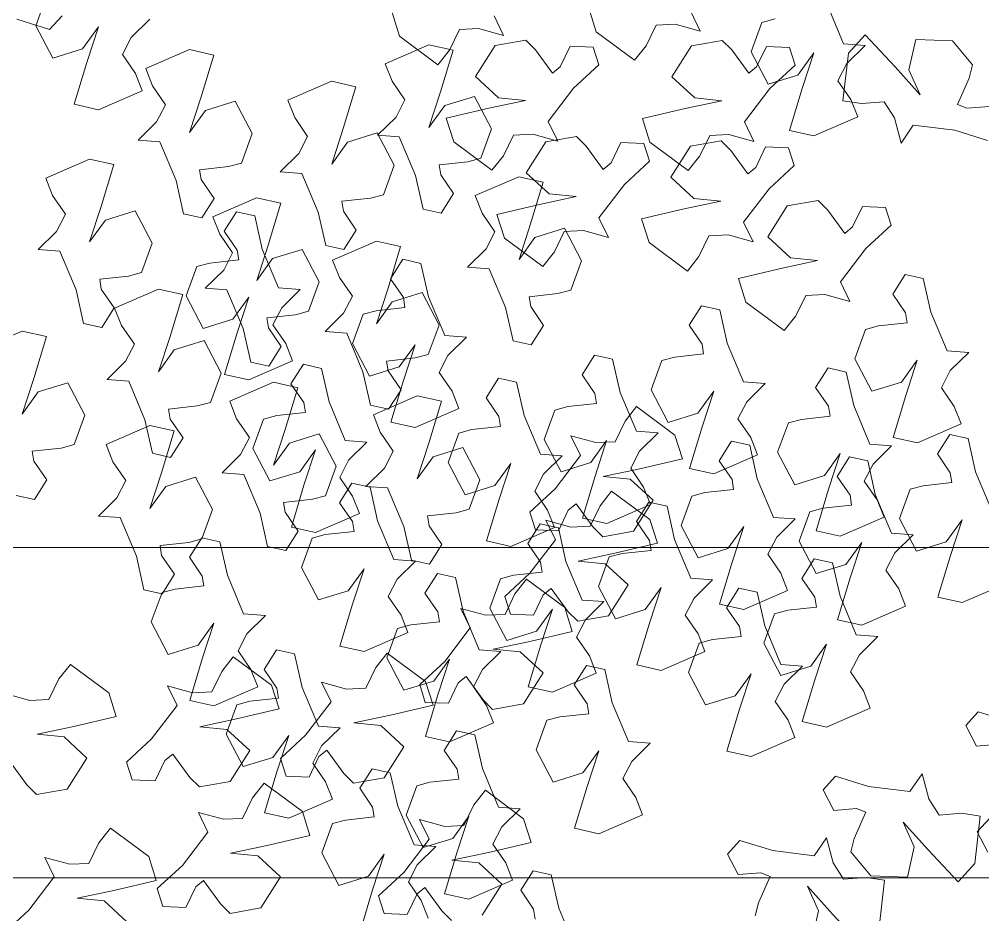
# Model space of a CAD drawing. Header units: metres. Extents: x -44 to 358, y -286 to 66.
# Drawn here: x 129.806 to 130.389, y -91.488 to -90.946 of the extents above; entities that cross this region are included whole.
import ezdxf

# ---------------------------------------------------------------- set-up
doc = ezdxf.new("R2010")
doc.units = ezdxf.units.M
doc.header["$LTSCALE"] = 0.3
for name, color, linetype, lineweight in [('ARBOLES', 86, 'Continuous', 0), ('baños', 141, 'Continuous', 0), ('Columnas', 7, 'Continuous', 18), ('muros bajitos', 252, 'Continuous', 5)]:
    doc.layers.add(name, color=color, linetype=linetype, lineweight=lineweight)

# ---------------------------------------------------------------- blocks, each defined once
blk = doc.blocks.new('TREES')
at = {"layer": 'ARBOLES', "color": 252, "true_color": 0x8da178}
for p, q in [((0.03844, 0.08062), (0.03681, 0.07438)), ((0.05666, 0.07381), (0.0601, 0.07791)), ((0.11789, 0.07807), (0.10928, 0.07333)), ((0.12298, 0.07743), (0.11789, 0.07807)), ((0.03973, 0.07388), (0.04205, 0.07694)), ((0.12121, 0.0686), (0.12298, 0.07743)), ((0.03281, 0.07534), (0.03973, 0.07388)), ((0.03681, 0.07438), (0.04093, 0.06805)), ((0.04686, 0.07052), (0.04969, 0.07535)), ((0.04969, 0.07535), (0.04799, 0.06782)), ((0.05517, 0.07013), (0.05666, 0.07381)), ((0.06883, 0.07244), (0.06021, 0.0677)), ((0.07391, 0.0718), (0.06883, 0.07244)), ((0.07214, 0.06297), (0.07391, 0.0718)), ((0.10928, 0.07333), (0.11102, 0.06989)), ((0.04093, 0.06805), (0.04686, 0.07052)), ((0.05818, 0.06652), (0.05517, 0.07013)), ((0.11102, 0.06989), (0.11402, 0.06628)), ((0.04799, 0.06782), (0.04621, 0.05899)), ((0.06021, 0.0677), (0.06195, 0.06427)), ((0.09863, 0.06869), (0.09001, 0.06395)), ((0.10372, 0.06805), (0.09863, 0.06869)), ((0.10194, 0.05922), (0.10372, 0.06805)), ((0.1195, 0.06106), (0.12121, 0.0686)), ((0.12826, 0.06836), (0.12234, 0.06589)), ((0.13238, 0.06204), (0.12826, 0.06836)), ((-0.04252, 0.05906), (-0.0466, 0.06668)), ((0.05991, 0.06309), (0.05818, 0.06652)), ((0.11402, 0.06628), (0.11254, 0.0626)), ((0.12234, 0.06589), (0.1195, 0.06106)), ((0.06195, 0.06427), (0.06496, 0.06066)), ((0.09001, 0.06395), (0.09175, 0.06052)), ((-0.07218, 0.05887), (-0.07449, 0.06271)), ((-0.0597, 0.06185), (-0.06133, 0.05561)), ((-0.05708, 0.06282), (-0.0597, 0.06185)), ((-0.02023, 0.06172), (-0.02777, 0.06131)), ((-0.01564, 0.05718), (-0.02023, 0.06172)), ((0.0513, 0.05835), (0.05991, 0.06309)), ((0.07044, 0.05544), (0.07214, 0.06297)), ((0.07919, 0.06274), (0.07327, 0.06027)), ((0.08332, 0.05641), (0.07919, 0.06274)), ((0.11254, 0.0626), (0.1091, 0.0585)), ((0.13075, 0.0558), (0.13238, 0.06204)), ((-0.09551, 0.06143), (-0.09352, 0.05671)), ((-0.08138, 0.05925), (-0.07745, 0.0598)), ((-0.07745, 0.0598), (-0.07218, 0.05887)), ((-0.03826, 0.06127), (-0.04136, 0.05718)), ((-0.0315, 0.05532), (-0.03826, 0.06127)), ((-0.02777, 0.06131), (-0.02859, 0.05494)), ((0.06496, 0.06066), (0.06347, 0.05698)), ((0.07327, 0.06027), (0.07044, 0.05544)), ((0.09175, 0.06052), (0.09476, 0.05691)), ((-0.11248, 0.05417), (-0.1148, 0.05801)), ((-0.083, 0.05484), (-0.08138, 0.05925)), ((-0.03804, 0.05914), (-0.04252, 0.05906)), ((-0.04148, 0.05504), (-0.03804, 0.05914)), ((0.04621, 0.05899), (0.0513, 0.05835)), ((0.10024, 0.05169), (0.10194, 0.05922)), ((0.109, 0.05899), (0.10307, 0.05652)), ((0.11312, 0.05266), (0.109, 0.05899)), ((0.1091, 0.0585), (0.11358, 0.05859)), ((0.11358, 0.05859), (0.11766, 0.05097)), ((-0.13581, 0.05674), (-0.13382, 0.05201)), ((-0.09352, 0.05671), (-0.08511, 0.05162)), ((-0.07373, 0.05568), (-0.07715, 0.04895)), ((-0.06751, 0.05739), (-0.07373, 0.05568)), ((-0.06536, 0.05561), (-0.06751, 0.05739)), ((-0.05831, 0.05701), (-0.05993, 0.0526)), ((-0.05355, 0.05726), (-0.05831, 0.05701)), ((-0.05206, 0.05373), (-0.05355, 0.05726)), ((-0.05128, 0.05175), (-0.04845, 0.05658)), ((-0.04845, 0.05658), (-0.05015, 0.04905)), ((-0.04136, 0.05718), (-0.04156, 0.04735)), ((-0.01611, 0.05443), (-0.01564, 0.05718)), ((0.06347, 0.05698), (0.06003, 0.05288)), ((0.08168, 0.05017), (0.08332, 0.05641)), ((0.09476, 0.05691), (0.09327, 0.05323)), ((0.10307, 0.05652), (0.10024, 0.05169)), ((0.12814, 0.05482), (0.13075, 0.0558)), ((-0.1233, 0.05014), (-0.12168, 0.05455)), ((-0.12168, 0.05455), (-0.11775, 0.0551)), ((-0.11775, 0.0551), (-0.11248, 0.05417)), ((-0.08511, 0.05162), (-0.083, 0.05484)), ((-0.0614, 0.05115), (-0.06536, 0.05561)), ((-0.06133, 0.05561), (-0.0572, 0.04928)), ((-0.05678, 0.04846), (-0.05206, 0.05373)), ((-0.04297, 0.05136), (-0.04148, 0.05504)), ((-0.02583, 0.05007), (-0.0315, 0.05532)), ((-0.02859, 0.05494), (-0.02583, 0.05007)), ((-0.01799, 0.04878), (-0.01611, 0.05443)), ((0.1223, 0.05363), (0.12814, 0.05482)), ((-0.13382, 0.05201), (-0.12541, 0.04692)), ((-0.11403, 0.05193), (-0.11745, 0.0452)), ((-0.10781, 0.05364), (-0.11403, 0.05193)), ((-0.10566, 0.05186), (-0.10781, 0.05364)), ((-0.1017, 0.0474), (-0.10566, 0.05186)), ((-0.09861, 0.05326), (-0.10023, 0.04885)), ((-0.09385, 0.05351), (-0.09861, 0.05326)), ((-0.09236, 0.04998), (-0.09385, 0.05351)), ((-0.05993, 0.0526), (-0.0614, 0.05115)), ((-0.0572, 0.04928), (-0.05128, 0.05175)), ((0.06003, 0.05288), (0.06451, 0.05297)), ((0.06451, 0.05297), (0.06859, 0.04534)), ((0.09327, 0.05323), (0.08983, 0.04913)), ((0.11149, 0.04642), (0.11312, 0.05266)), ((0.12282, 0.05162), (0.1223, 0.05363)), ((0.13893, 0.05273), (0.13031, 0.04799)), ((0.14402, 0.05209), (0.13893, 0.05273)), ((0.14224, 0.04326), (0.14402, 0.05209)), ((-0.12541, 0.04692), (-0.1233, 0.05014)), ((-0.09708, 0.04471), (-0.09236, 0.04998)), ((-0.03996, 0.04775), (-0.04297, 0.05136)), ((0.07907, 0.0492), (0.08168, 0.05017)), ((0.11766, 0.05097), (0.11986, 0.04424)), ((0.12583, 0.04801), (0.12282, 0.05162)), ((-0.10023, 0.04885), (-0.1017, 0.0474)), ((-0.07715, 0.04895), (-0.07204, 0.04505)), ((-0.06134, 0.04112), (-0.05678, 0.04846)), ((-0.05015, 0.04905), (-0.05193, 0.04022)), ((-0.03822, 0.04432), (-0.03996, 0.04775)), ((-0.03772, 0.04714), (-0.03309, 0.04794)), ((-0.03309, 0.04794), (-0.03065, 0.04481)), ((-0.016, 0.04822), (-0.01799, 0.04878)), ((-0.01137, 0.04902), (-0.016, 0.04822)), ((0.05043, 0.04803), (0.04181, 0.04329)), ((0.05551, 0.04739), (0.05043, 0.04803)), ((0.07323, 0.048), (0.07907, 0.0492)), ((0.07375, 0.046), (0.07323, 0.048)), ((0.08983, 0.04913), (0.09431, 0.04922)), ((0.09431, 0.04922), (0.09839, 0.04159)), ((0.12366, 0.04377), (0.12583, 0.04801)), ((0.13031, 0.04799), (0.13205, 0.04455)), ((-0.04156, 0.04735), (-0.03772, 0.04714)), ((0.05374, 0.03856), (0.05551, 0.04739)), ((0.07676, 0.04239), (0.07375, 0.046)), ((0.10887, 0.04545), (0.11149, 0.04642)), ((-0.11745, 0.0452), (-0.11235, 0.0413)), ((-0.10164, 0.03737), (-0.09708, 0.04471)), ((-0.06645, 0.04501), (-0.07382, 0.04272)), ((-0.07204, 0.04505), (-0.06645, 0.04501)), ((-0.04684, 0.03958), (-0.03822, 0.04432)), ((-0.03065, 0.04481), (-0.02881, 0.03978)), ((-0.02881, 0.03978), (-0.02665, 0.04371)), ((-0.02665, 0.04371), (-0.01801, 0.04343)), ((0.06859, 0.04534), (0.07079, 0.03862)), ((0.10303, 0.04425), (0.10887, 0.04545)), ((0.10355, 0.04225), (0.10303, 0.04425)), ((0.11986, 0.04424), (0.12366, 0.04377)), ((0.13205, 0.04455), (0.13506, 0.04094)), ((-0.07382, 0.04272), (-0.08236, 0.03984)), ((-0.01801, 0.04343), (-0.01109, 0.04197)), ((0.04181, 0.04329), (0.04355, 0.03986)), ((0.07459, 0.03814), (0.07676, 0.04239)), ((0.08548, 0.04333), (0.07686, 0.03859)), ((0.09057, 0.04269), (0.08548, 0.04333)), ((0.08879, 0.03386), (0.09057, 0.04269)), ((0.10656, 0.03864), (0.10355, 0.04225)), ((0.14054, 0.03572), (0.14224, 0.04326)), ((0.1493, 0.04302), (0.14337, 0.04055)), ((0.15342, 0.0367), (0.1493, 0.04302)), ((-0.10675, 0.04126), (-0.11412, 0.03897)), ((-0.11235, 0.0413), (-0.10675, 0.04126)), ((-0.08236, 0.03984), (-0.08037, 0.03512)), ((-0.05903, 0.03728), (-0.06134, 0.04112)), ((-0.05193, 0.04022), (-0.04684, 0.03958)), ((0.04355, 0.03986), (0.04656, 0.03625)), ((0.09839, 0.04159), (0.10059, 0.03487)), ((0.13506, 0.04094), (0.13357, 0.03726)), ((0.14337, 0.04055), (0.14054, 0.03572)), ((-0.11412, 0.03897), (-0.12266, 0.03609)), ((-0.06823, 0.03766), (-0.0643, 0.03821)), ((-0.0643, 0.03821), (-0.05903, 0.03728)), ((0.05203, 0.03103), (0.05374, 0.03856)), ((0.06079, 0.03833), (0.05487, 0.03585)), ((0.06491, 0.032), (0.06079, 0.03833)), ((0.07079, 0.03862), (0.07459, 0.03814)), ((0.07686, 0.03859), (0.0786, 0.03516)), ((0.10439, 0.03439), (0.10656, 0.03864)), ((-0.12266, 0.03609), (-0.12067, 0.03137)), ((-0.09933, 0.03353), (-0.10164, 0.03737)), ((-0.06576, 0.03674), (-0.07198, 0.03504)), ((-0.06985, 0.03325), (-0.06823, 0.03766)), ((-0.06361, 0.03497), (-0.06576, 0.03674)), ((-0.05656, 0.03637), (-0.05818, 0.03196)), ((-0.0518, 0.03662), (-0.05656, 0.03637)), ((-0.05031, 0.03308), (-0.0518, 0.03662)), ((0.04656, 0.03625), (0.04507, 0.03257)), ((0.05487, 0.03585), (0.05203, 0.03103)), ((0.1109, 0.03676), (0.10228, 0.03202)), ((0.11598, 0.03612), (0.1109, 0.03676)), ((0.11421, 0.02729), (0.11598, 0.03612)), ((0.13357, 0.03726), (0.13013, 0.03316)), ((0.15179, 0.03046), (0.15342, 0.0367)), ((-0.11015, 0.0295), (-0.10853, 0.03391)), ((-0.10853, 0.03391), (-0.1046, 0.03446)), ((-0.1046, 0.03446), (-0.09933, 0.03353)), ((-0.09554, 0.03487), (-0.10176, 0.03316)), ((-0.09339, 0.03309), (-0.09554, 0.03487)), ((-0.08634, 0.03449), (-0.08796, 0.03009)), ((-0.08158, 0.03474), (-0.08634, 0.03449)), ((-0.08009, 0.03121), (-0.08158, 0.03474)), ((-0.08037, 0.03512), (-0.07195, 0.03003)), ((-0.07198, 0.03504), (-0.0754, 0.0283)), ((-0.05965, 0.03051), (-0.06361, 0.03497)), ((0.0786, 0.03516), (0.08161, 0.03155)), ((0.08709, 0.02633), (0.08879, 0.03386)), ((0.10059, 0.03487), (0.10439, 0.03439)), ((-0.10176, 0.03316), (-0.10518, 0.02643)), ((-0.08944, 0.02863), (-0.09339, 0.03309)), ((-0.07195, 0.03003), (-0.06985, 0.03325)), ((-0.05818, 0.03196), (-0.05965, 0.03051)), ((-0.05503, 0.02782), (-0.05031, 0.03308)), ((0.04507, 0.03257), (0.04163, 0.02847)), ((0.06328, 0.02576), (0.06491, 0.032)), ((0.09584, 0.03363), (0.08992, 0.03116)), ((0.09997, 0.0273), (0.09584, 0.03363)), ((0.10228, 0.03202), (0.10402, 0.02859)), ((0.13013, 0.03316), (0.13461, 0.03325)), ((0.13461, 0.03325), (0.13869, 0.02563)), ((-0.12067, 0.03137), (-0.11226, 0.02628)), ((-0.08796, 0.03009), (-0.08944, 0.02863)), ((-0.08481, 0.02594), (-0.08009, 0.03121)), ((0.08161, 0.03155), (0.08012, 0.02787)), ((0.08992, 0.03116), (0.08709, 0.02633)), ((0.14917, 0.02948), (0.15179, 0.03046)), ((-0.11226, 0.02628), (-0.11015, 0.0295)), ((-0.0754, 0.0283), (-0.07029, 0.02441)), ((-0.05959, 0.02047), (-0.05503, 0.02782)), ((0.04163, 0.02847), (0.04611, 0.02855)), ((0.04611, 0.02855), (0.05019, 0.02093)), ((0.08012, 0.02787), (0.07668, 0.02377)), ((0.10402, 0.02859), (0.10703, 0.02498)), ((0.14333, 0.02829), (0.14917, 0.02948)), ((0.14385, 0.02628), (0.14333, 0.02829)), ((-0.10518, 0.02643), (-0.10008, 0.02253)), ((-0.08938, 0.0186), (-0.08481, 0.02594)), ((-0.04473, 0.0264), (-0.05095, 0.0247)), ((-0.04257, 0.02462), (-0.04473, 0.0264)), ((-0.03552, 0.02603), (-0.03714, 0.02162)), ((-0.03076, 0.02627), (-0.03552, 0.02603)), ((-0.02927, 0.02274), (-0.03076, 0.02627)), ((0.09833, 0.02106), (0.09997, 0.0273)), ((0.1125, 0.01976), (0.11421, 0.02729)), ((0.12126, 0.02706), (0.11534, 0.02459)), ((0.12538, 0.02073), (0.12126, 0.02706)), ((0.14686, 0.02267), (0.14385, 0.02628)), ((-0.0647, 0.02437), (-0.07207, 0.02208)), ((-0.07029, 0.02441), (-0.0647, 0.02437)), ((-0.05095, 0.0247), (-0.05436, 0.01796)), ((-0.03862, 0.02016), (-0.04257, 0.02462)), ((0.05483, 0.02359), (0.06067, 0.02478)), ((0.06067, 0.02478), (0.06328, 0.02576)), ((0.07668, 0.02377), (0.08116, 0.02386)), ((0.08116, 0.02386), (0.08524, 0.01623)), ((0.10703, 0.02498), (0.10554, 0.0213)), ((0.11534, 0.02459), (0.1125, 0.01976)), ((0.13869, 0.02563), (0.14089, 0.0189)), ((-0.09448, 0.0225), (-0.10186, 0.0202)), ((-0.10008, 0.02253), (-0.09448, 0.0225)), ((-0.07207, 0.02208), (-0.08061, 0.0192)), ((-0.03399, 0.01748), (-0.02927, 0.02274)), ((0.05535, 0.02159), (0.05483, 0.02359)), ((0.06708, 0.02269), (0.05846, 0.01795)), ((0.07217, 0.02205), (0.06708, 0.02269)), ((0.07039, 0.01322), (0.07217, 0.02205)), ((0.14469, 0.01843), (0.14686, 0.02267)), ((-0.10186, 0.0202), (-0.11039, 0.01733)), ((-0.05728, 0.01664), (-0.05959, 0.02047)), ((-0.03714, 0.02162), (-0.03862, 0.02016)), ((0.05019, 0.02093), (0.05239, 0.01421)), ((0.05836, 0.01798), (0.05535, 0.02159)), ((0.08988, 0.01889), (0.09572, 0.02009)), ((0.09572, 0.02009), (0.09833, 0.02106)), ((0.10554, 0.0213), (0.1021, 0.0172)), ((0.12375, 0.01449), (0.12538, 0.02073)), ((-0.08706, 0.01476), (-0.08938, 0.0186)), ((-0.08061, 0.0192), (-0.07862, 0.01447)), ((-0.05436, 0.01796), (-0.04926, 0.01407)), ((0.05619, 0.01373), (0.05836, 0.01798)), ((0.05846, 0.01795), (0.0602, 0.01452)), ((0.0904, 0.01689), (0.08988, 0.01889)), ((0.14089, 0.0189), (0.14469, 0.01843)), ((-0.11039, 0.01733), (-0.1084, 0.0126)), ((-0.0681, 0.01261), (-0.06648, 0.01701)), ((-0.06648, 0.01701), (-0.06255, 0.01757)), ((-0.06255, 0.01757), (-0.05728, 0.01664)), ((-0.03856, 0.01013), (-0.03399, 0.01748)), ((0.08524, 0.01623), (0.08744, 0.00951)), ((0.09341, 0.01328), (0.0904, 0.01689)), ((0.1021, 0.0172), (0.10658, 0.01729)), ((0.10658, 0.01729), (0.11066, 0.00966)), ((-0.09788, 0.01073), (-0.09626, 0.01514)), ((-0.09626, 0.01514), (-0.09233, 0.01569)), ((-0.09233, 0.01569), (-0.08706, 0.01476)), ((-0.07862, 0.01447), (-0.07021, 0.00938)), ((-0.04366, 0.01403), (-0.05104, 0.01174)), ((-0.04926, 0.01407), (-0.04366, 0.01403)), ((0.05239, 0.01421), (0.05619, 0.01373)), ((0.0602, 0.01452), (0.06321, 0.01091)), ((0.12114, 0.01352), (0.12375, 0.01449)), ((-0.16389, 0.01286), (-0.16606, 0.00861)), ((-0.16009, 0.01238), (-0.16389, 0.01286)), ((-0.15789, 0.00566), (-0.16009, 0.01238)), ((-0.1084, 0.0126), (-0.09999, 0.00751)), ((-0.07021, 0.00938), (-0.0681, 0.01261)), ((-0.02543, 0.01286), (-0.0276, 0.00861)), ((-0.02163, 0.01238), (-0.02543, 0.01286)), ((-0.01943, 0.00566), (-0.02163, 0.01238)), ((0.06869, 0.00569), (0.07039, 0.01322)), ((0.07744, 0.01299), (0.07152, 0.01052)), ((0.08157, 0.00666), (0.07744, 0.01299)), ((0.09124, 0.00903), (0.09341, 0.01328)), ((0.1153, 0.01232), (0.12114, 0.01352)), ((0.11582, 0.01032), (0.1153, 0.01232)), ((-0.09999, 0.00751), (-0.09788, 0.01073)), ((-0.05104, 0.01174), (-0.05957, 0.00886)), ((-0.03624, 0.0063), (-0.03856, 0.01013)), ((0.03991, 0.01142), (0.03129, 0.00668)), ((0.045, 0.01078), (0.03991, 0.01142)), ((0.04322, 0.00195), (0.045, 0.01078)), ((0.06321, 0.01091), (0.06172, 0.00723)), ((0.07152, 0.01052), (0.06869, 0.00569)), ((0.11883, 0.00671), (0.11582, 0.01032)), ((-0.16606, 0.00861), (-0.16305, 0.005)), ((-0.05957, 0.00886), (-0.05758, 0.00413)), ((-0.0276, 0.00861), (-0.02459, 0.005)), ((0.08744, 0.00951), (0.09124, 0.00903)), ((0.11066, 0.00966), (0.11286, 0.00294)), ((-0.12884, 0.00629), (-0.13101, 0.00204)), ((-0.12504, 0.00581), (-0.12884, 0.00629)), ((-0.04706, 0.00226), (-0.04544, 0.00667)), ((-0.04544, 0.00667), (-0.04151, 0.00722)), ((-0.04151, 0.00722), (-0.03624, 0.0063)), ((0.06172, 0.00723), (0.05828, 0.00313)), ((0.07993, 0.00042), (0.08157, 0.00666)), ((0.11666, 0.00246), (0.11883, 0.00671)), ((0.16753, 0.00781), (0.16542, 0.00459)), ((0.17594, 0.00272), (0.16753, 0.00781)), ((-0.16305, 0.005), (-0.16253, 0.003)), ((-0.15381, -0.00196), (-0.15789, 0.00566)), ((-0.12284, -0.00091), (-0.12504, 0.00581)), ((-0.05758, 0.00413), (-0.04917, -0.00096)), ((-0.02459, 0.005), (-0.02407, 0.003)), ((-0.01535, -0.00196), (-0.01943, 0.00566)), ((0.09249, 0.00578), (0.08388, 0.00104)), ((0.09758, 0.00514), (0.09249, 0.00578)), ((0.09581, -0.00369), (0.09758, 0.00514)), ((0.12228, 0.00578), (0.11366, 0.00104)), ((0.12737, 0.00514), (0.12228, 0.00578)), ((0.12559, -0.00369), (0.12737, 0.00514)), ((0.16542, 0.00459), (0.1638, 0.00018)), ((-0.16253, 0.003), (-0.16837, 0.0018)), ((-0.13101, 0.00204), (-0.128, -0.00157)), ((-0.06662, 0.00254), (-0.06879, -0.00171)), ((-0.06282, 0.00206), (-0.06662, 0.00254)), ((-0.06062, -0.00466), (-0.06282, 0.00206)), ((-0.04917, -0.00096), (-0.04706, 0.00226)), ((-0.02407, 0.003), (-0.02991, 0.0018)), ((0.05828, 0.00313), (0.06276, 0.00321)), ((0.06276, 0.00321), (0.06684, -0.00441)), ((0.11286, 0.00294), (0.11666, 0.00246)), ((0.17793, -0.00201), (0.17594, 0.00272)), ((-0.17098, 0.00083), (-0.17261, -0.00541)), ((-0.16837, 0.0018), (-0.17098, 0.00083)), ((-0.03253, 0.00083), (-0.03416, -0.00541)), ((-0.02991, 0.0018), (-0.03253, 0.00083)), ((0.04152, -0.00558), (0.04322, 0.00195)), ((0.05027, 0.00172), (0.04435, -0.00075)), ((0.0544, -0.00461), (0.05027, 0.00172)), ((0.07732, -0.00055), (0.07993, 0.00042)), ((0.08388, 0.00104), (0.08562, -0.0024)), ((0.11366, 0.00104), (0.1154, -0.0024)), ((0.1546, 0.00056), (0.15691, -0.00328)), ((0.15987, -0.00037), (0.1546, 0.00056)), ((0.1638, 0.00018), (0.15987, -0.00037)), ((-0.14933, -0.00188), (-0.15381, -0.00196)), ((-0.15277, -0.00598), (-0.14933, -0.00188)), ((-0.128, -0.00157), (-0.12748, -0.00357)), ((-0.11876, -0.00854), (-0.12284, -0.00091)), ((-0.06879, -0.00171), (-0.06578, -0.00532)), ((-0.01087, -0.00188), (-0.01535, -0.00196)), ((-0.01431, -0.00598), (-0.01087, -0.00188)), ((0.04435, -0.00075), (0.04152, -0.00558)), ((0.07148, -0.00175), (0.07732, -0.00055)), ((0.072, -0.00375), (0.07148, -0.00175)), ((-0.12748, -0.00357), (-0.13332, -0.00477)), ((0.07501, -0.00736), (0.072, -0.00375)), ((0.08562, -0.0024), (0.08862, -0.00601)), ((0.0941, -0.01123), (0.09581, -0.00369)), ((0.10286, -0.00393), (0.09694, -0.0064)), ((0.10698, -0.01025), (0.10286, -0.00393)), ((0.1154, -0.0024), (0.11841, -0.00601)), ((0.12389, -0.01123), (0.12559, -0.00369)), ((0.13264, -0.00393), (0.12672, -0.0064)), ((0.13677, -0.01025), (0.13264, -0.00393)), ((0.15691, -0.00328), (0.15235, -0.01062)), ((0.16939, -0.00488), (0.17793, -0.00201)), ((-0.17261, -0.00541), (-0.16849, -0.01174)), ((-0.16257, -0.00927), (-0.15973, -0.00444)), ((-0.15973, -0.00444), (-0.16144, -0.01197)), ((-0.13593, -0.00574), (-0.13756, -0.01198)), ((-0.13332, -0.00477), (-0.13593, -0.00574)), ((-0.06578, -0.00532), (-0.06526, -0.00732)), ((-0.05654, -0.01229), (-0.06062, -0.00466)), ((-0.03416, -0.00541), (-0.03004, -0.01174)), ((-0.02411, -0.00927), (-0.02128, -0.00444)), ((-0.02128, -0.00444), (-0.02298, -0.01197)), ((0.05277, -0.01085), (0.0544, -0.00461)), ((0.06796, -0.00547), (0.05935, -0.01021)), ((0.06684, -0.00441), (0.06904, -0.01113)), ((0.07305, -0.00611), (0.06796, -0.00547)), ((0.16202, -0.00717), (0.16939, -0.00488)), ((-0.15426, -0.00966), (-0.15277, -0.00598)), ((-0.06526, -0.00732), (-0.0711, -0.00852)), ((-0.03945, -0.0078), (-0.04162, -0.01205)), ((-0.03565, -0.00828), (-0.03945, -0.0078)), ((-0.0158, -0.00966), (-0.01431, -0.00598)), ((0.07127, -0.01494), (0.07305, -0.00611)), ((0.07284, -0.01161), (0.07501, -0.00736)), ((0.08862, -0.00601), (0.08714, -0.00969)), ((0.09694, -0.0064), (0.0941, -0.01123)), ((0.11841, -0.00601), (0.11692, -0.00969)), ((0.12672, -0.0064), (0.12389, -0.01123)), ((0.16762, -0.00721), (0.16202, -0.00717)), ((0.17272, -0.01111), (0.16762, -0.00721)), ((-0.16849, -0.01174), (-0.16257, -0.00927)), ((-0.15125, -0.01327), (-0.15426, -0.00966)), ((-0.11428, -0.00845), (-0.11876, -0.00854)), ((-0.11772, -0.01255), (-0.11428, -0.00845)), ((-0.08765, -0.00968), (-0.08982, -0.01393)), ((-0.08385, -0.01016), (-0.08765, -0.00968)), ((-0.07371, -0.00949), (-0.07534, -0.01573)), ((-0.0711, -0.00852), (-0.07371, -0.00949)), ((-0.03345, -0.015), (-0.03565, -0.00828)), ((-0.03004, -0.01174), (-0.02411, -0.00927)), ((-0.01279, -0.01327), (-0.0158, -0.00966)), ((0.08714, -0.00969), (0.0837, -0.01379)), ((0.11692, -0.00969), (0.11348, -0.01379)), ((-0.12752, -0.01584), (-0.12468, -0.01101)), ((-0.12468, -0.01101), (-0.12639, -0.01854)), ((-0.08165, -0.01688), (-0.08385, -0.01016)), ((0.04431, -0.01302), (0.05015, -0.01182)), ((0.05015, -0.01182), (0.05277, -0.01085)), ((0.05935, -0.01021), (0.06108, -0.01365)), ((0.06904, -0.01113), (0.07284, -0.01161)), ((0.10535, -0.01649), (0.10698, -0.01025)), ((0.13514, -0.01649), (0.13677, -0.01025)), ((0.15235, -0.01062), (0.14763, -0.01589)), ((0.16403, -0.01003), (0.16192, -0.01325)), ((0.17244, -0.01512), (0.16403, -0.01003)), ((0.1693, -0.01784), (0.17272, -0.01111)), ((-0.16144, -0.01197), (-0.16321, -0.0208)), ((-0.14951, -0.0167), (-0.15125, -0.01327)), ((-0.13756, -0.01198), (-0.13344, -0.01831)), ((-0.1192, -0.01623), (-0.11772, -0.01255)), ((-0.05206, -0.0122), (-0.05654, -0.01229)), ((-0.0555, -0.0163), (-0.05206, -0.0122)), ((-0.04162, -0.01205), (-0.03861, -0.01566)), ((-0.02298, -0.01197), (-0.02476, -0.0208)), ((-0.01106, -0.0167), (-0.01279, -0.01327)), ((0.04483, -0.01502), (0.04431, -0.01302)), ((0.06108, -0.01365), (0.06409, -0.01725)), ((0.0837, -0.01379), (0.08818, -0.0137)), ((0.08818, -0.0137), (0.09226, -0.02132)), ((0.11348, -0.01379), (0.11796, -0.0137)), ((0.11796, -0.0137), (0.12204, -0.02132)), ((0.1555, -0.01477), (0.15698, -0.01331)), ((0.15698, -0.01331), (0.16093, -0.01777)), ((0.16192, -0.01325), (0.1603, -0.01766)), ((-0.13344, -0.01831), (-0.12752, -0.01584)), ((-0.08982, -0.01393), (-0.08681, -0.01753)), ((-0.07534, -0.01573), (-0.07122, -0.02206)), ((-0.0653, -0.01959), (-0.06246, -0.01476)), ((-0.06246, -0.01476), (-0.06417, -0.02229)), ((-0.03861, -0.01566), (-0.03809, -0.01767)), ((-0.02937, -0.02263), (-0.03345, -0.015)), ((0.04784, -0.01863), (0.04483, -0.01502)), ((0.06957, -0.02248), (0.07127, -0.01494)), ((0.07833, -0.01517), (0.0724, -0.01765)), ((0.08245, -0.0215), (0.07833, -0.01517)), ((0.14763, -0.01589), (0.14912, -0.01942)), ((0.15388, -0.01917), (0.1555, -0.01477)), ((0.17443, -0.01985), (0.17244, -0.01512)), ((-0.15813, -0.02144), (-0.14951, -0.0167)), ((-0.14724, -0.01718), (-0.14941, -0.02142)), ((-0.14344, -0.01766), (-0.14724, -0.01718)), ((-0.14124, -0.02438), (-0.14344, -0.01766)), ((-0.1162, -0.01984), (-0.1192, -0.01623)), ((-0.10692, -0.01625), (-0.10909, -0.0205)), ((-0.10312, -0.01673), (-0.10692, -0.01625)), ((-0.10092, -0.02345), (-0.10312, -0.01673)), ((-0.08681, -0.01753), (-0.08629, -0.01954)), ((-0.07757, -0.0245), (-0.08165, -0.01688)), ((-0.05698, -0.01998), (-0.0555, -0.0163)), ((-0.03809, -0.01767), (-0.04393, -0.01886)), ((-0.01967, -0.02144), (-0.01106, -0.0167)), ((0.06409, -0.01725), (0.0626, -0.02093)), ((0.0724, -0.01765), (0.06957, -0.02248)), ((0.0969, -0.01866), (0.10274, -0.01747)), ((0.10274, -0.01747), (0.10535, -0.01649)), ((0.12668, -0.01866), (0.13252, -0.01747)), ((0.13252, -0.01747), (0.13514, -0.01649)), ((0.1511, -0.01728), (0.15341, -0.02112)), ((0.15637, -0.01821), (0.1511, -0.01728)), ((0.1603, -0.01766), (0.15637, -0.01821)), ((0.16093, -0.01777), (0.16308, -0.01955)), ((0.16308, -0.01955), (0.1693, -0.01784)), ((-0.12639, -0.01854), (-0.12816, -0.02737)), ((-0.11446, -0.02327), (-0.1162, -0.01984)), ((-0.08629, -0.01954), (-0.09213, -0.02073)), ((-0.07122, -0.02206), (-0.0653, -0.01959)), ((-0.04654, -0.01983), (-0.04818, -0.02607)), ((-0.04393, -0.01886), (-0.04654, -0.01983)), ((-0.01317, -0.01907), (-0.01533, -0.02332)), ((-0.00936, -0.01955), (-0.01317, -0.01907)), ((-0.00716, -0.02627), (-0.00936, -0.01955)), ((0.04567, -0.02288), (0.04784, -0.01863)), ((0.09742, -0.02067), (0.0969, -0.01866)), ((0.1272, -0.02067), (0.12668, -0.01866)), ((0.14912, -0.01942), (0.15388, -0.01917)), ((0.1659, -0.02272), (0.17443, -0.01985)), ((-0.16321, -0.0208), (-0.15813, -0.02144)), ((-0.14941, -0.02142), (-0.1464, -0.02503)), ((-0.10909, -0.0205), (-0.10608, -0.02411)), ((-0.09475, -0.02171), (-0.09638, -0.02795)), ((-0.09213, -0.02073), (-0.09475, -0.02171)), ((-0.05398, -0.02359), (-0.05698, -0.01998)), ((-0.02476, -0.0208), (-0.01967, -0.02144)), ((0.0626, -0.02093), (0.05916, -0.02504)), ((0.08082, -0.02774), (0.08245, -0.0215)), ((0.09226, -0.02132), (0.09446, -0.02804)), ((0.10043, -0.02428), (0.09742, -0.02067)), ((0.12204, -0.02132), (0.12424, -0.02804)), ((0.13021, -0.02428), (0.1272, -0.02067)), ((0.15341, -0.02112), (0.14885, -0.02846)), ((-0.12307, -0.02801), (-0.11446, -0.02327)), ((-0.09684, -0.03107), (-0.10092, -0.02345)), ((-0.06417, -0.02229), (-0.06594, -0.03112)), ((-0.05224, -0.02702), (-0.05398, -0.02359)), ((-0.02489, -0.02254), (-0.02937, -0.02263)), ((-0.02833, -0.02664), (-0.02489, -0.02254)), ((-0.01533, -0.02332), (-0.01233, -0.02693)), ((0.04187, -0.0224), (0.04567, -0.02288)), ((0.15852, -0.02502), (0.1659, -0.02272)), ((-0.1464, -0.02503), (-0.14588, -0.02704)), ((-0.13716, -0.032), (-0.14124, -0.02438)), ((-0.10608, -0.02411), (-0.10556, -0.02611)), ((-0.07309, -0.02441), (-0.07757, -0.0245)), ((-0.07653, -0.02852), (-0.07309, -0.02441)), ((-0.05785, -0.0247), (-0.06002, -0.02894)), ((-0.05405, -0.02517), (-0.05785, -0.0247)), ((-0.05185, -0.0319), (-0.05405, -0.02517)), ((-0.03813, -0.02993), (-0.0353, -0.0251)), ((-0.0353, -0.0251), (-0.037, -0.03263)), ((-0.03332, -0.02564), (-0.03548, -0.02989)), ((-0.02951, -0.02612), (-0.03332, -0.02564)), ((0.05916, -0.02504), (0.06364, -0.02495)), ((0.06364, -0.02495), (0.06772, -0.03257)), ((0.09826, -0.02852), (0.10043, -0.02428)), ((0.12804, -0.02852), (0.13021, -0.02428)), ((0.16412, -0.02505), (0.15852, -0.02502)), ((0.16922, -0.02895), (0.16412, -0.02505)), ((-0.14588, -0.02704), (-0.15172, -0.02823)), ((-0.12816, -0.02737), (-0.12307, -0.02801)), ((-0.1114, -0.0273), (-0.11401, -0.02828)), ((-0.10556, -0.02611), (-0.1114, -0.0273)), ((-0.08633, -0.0318), (-0.0835, -0.02697)), ((-0.0835, -0.02697), (-0.0852, -0.03451)), ((-0.06085, -0.03176), (-0.05224, -0.02702)), ((-0.04818, -0.02607), (-0.04405, -0.0324)), ((-0.02982, -0.03032), (-0.02833, -0.02664)), ((-0.02731, -0.03284), (-0.02951, -0.02612)), ((-0.01233, -0.02693), (-0.0118, -0.02893)), ((-0.00309, -0.0339), (-0.00716, -0.02627)), ((0.0782, -0.02872), (0.08082, -0.02774)), ((-0.15433, -0.02921), (-0.15596, -0.03545)), ((-0.15172, -0.02823), (-0.15433, -0.02921)), ((-0.11401, -0.02828), (-0.11564, -0.03452)), ((-0.09638, -0.02795), (-0.09226, -0.03427)), ((-0.07802, -0.0322), (-0.07653, -0.02852)), ((-0.06002, -0.02894), (-0.05701, -0.03255)), ((-0.0118, -0.02893), (-0.01764, -0.03013)), ((0.07236, -0.02991), (0.0782, -0.02872)), ((0.09446, -0.02804), (0.09826, -0.02852)), ((0.12424, -0.02804), (0.12804, -0.02852)), ((0.14885, -0.02846), (0.14413, -0.03373)), ((0.14826, -0.02975), (0.14615, -0.03297)), ((0.15667, -0.03484), (0.14826, -0.02975)), ((0.1658, -0.03568), (0.16922, -0.02895)), ((-0.09236, -0.03099), (-0.09684, -0.03107)), ((-0.0958, -0.03509), (-0.09236, -0.03099)), ((-0.06594, -0.03112), (-0.06085, -0.03176)), ((-0.04405, -0.0324), (-0.03813, -0.02993)), ((-0.03548, -0.02989), (-0.03248, -0.0335)), ((-0.02681, -0.03393), (-0.02982, -0.03032)), ((-0.02026, -0.0311), (-0.02189, -0.03734)), ((-0.01764, -0.03013), (-0.02026, -0.0311)), ((0.07288, -0.03192), (0.07236, -0.02991)), ((0.152, -0.03261), (0.15348, -0.03115)), ((0.15348, -0.03115), (0.15743, -0.03561)), ((-0.13268, -0.03191), (-0.13716, -0.032)), ((-0.13612, -0.03601), (-0.13268, -0.03191)), ((-0.1056, -0.03838), (-0.10276, -0.03355)), ((-0.10276, -0.03355), (-0.10447, -0.04108)), ((-0.09226, -0.03427), (-0.08633, -0.0318)), ((-0.07501, -0.0358), (-0.07802, -0.0322)), ((-0.05701, -0.03255), (-0.05649, -0.03456)), ((-0.04777, -0.03952), (-0.05185, -0.0319)), ((-0.037, -0.03263), (-0.03878, -0.04146)), ((-0.03248, -0.0335), (-0.03196, -0.03551)), ((-0.02324, -0.04047), (-0.02731, -0.03284)), ((0.06772, -0.03257), (0.06992, -0.03929)), ((0.07589, -0.03552), (0.07288, -0.03192)), ((0.14413, -0.03373), (0.14562, -0.03726)), ((0.14615, -0.03297), (0.14453, -0.03737)), ((0.15038, -0.03701), (0.152, -0.03261)), ((-0.15596, -0.03545), (-0.15184, -0.04177)), ((-0.14592, -0.0393), (-0.14308, -0.03447)), ((-0.14308, -0.03447), (-0.14479, -0.04201)), ((-0.11564, -0.03452), (-0.11152, -0.04085)), ((-0.09728, -0.03877), (-0.0958, -0.03509)), ((-0.0852, -0.03451), (-0.08698, -0.04334)), ((-0.06233, -0.03575), (-0.06495, -0.03673)), ((-0.05649, -0.03456), (-0.06233, -0.03575)), ((-0.03196, -0.03551), (-0.03779, -0.0367)), ((-0.02507, -0.03736), (-0.02681, -0.03393)), ((0.07372, -0.03977), (0.07589, -0.03552)), ((0.15866, -0.03956), (0.15667, -0.03484)), ((0.15743, -0.03561), (0.15958, -0.03739)), ((0.15958, -0.03739), (0.1658, -0.03568)), ((-0.1376, -0.03969), (-0.13612, -0.03601)), ((-0.07328, -0.03924), (-0.07501, -0.0358)), ((-0.06495, -0.03673), (-0.06658, -0.04297)), ((-0.04041, -0.03767), (-0.04204, -0.04391)), ((-0.03779, -0.0367), (-0.04041, -0.03767)), ((-0.03369, -0.0421), (-0.02507, -0.03736)), ((-0.02189, -0.03734), (-0.01777, -0.04367)), ((-0.01184, -0.0412), (-0.00901, -0.03637)), ((-0.00901, -0.03637), (-0.01072, -0.0439)), ((0.13533, -0.037), (0.13765, -0.04084)), ((0.1406, -0.03793), (0.13533, -0.037)), ((0.14453, -0.03737), (0.1406, -0.03793)), ((0.14562, -0.03726), (0.15038, -0.03701)), ((-0.15184, -0.04177), (-0.14592, -0.0393)), ((-0.1346, -0.0433), (-0.1376, -0.03969)), ((-0.11152, -0.04085), (-0.1056, -0.03838)), ((-0.09428, -0.04238), (-0.09728, -0.03877)), ((-0.08189, -0.04398), (-0.07328, -0.03924)), ((-0.07364, -0.03879), (-0.0758, -0.04304)), ((-0.06983, -0.03927), (-0.07364, -0.03879)), ((-0.06763, -0.04599), (-0.06983, -0.03927)), ((-0.04329, -0.03943), (-0.04777, -0.03952)), ((-0.04673, -0.04353), (-0.04329, -0.03943)), ((0.06992, -0.03929), (0.07372, -0.03977)), ((0.15013, -0.04244), (0.15866, -0.03956)), ((-0.13497, -0.04066), (-0.13714, -0.04491)), ((-0.13117, -0.04114), (-0.13497, -0.04066)), ((-0.12897, -0.04786), (-0.13117, -0.04114)), ((-0.10447, -0.04108), (-0.10624, -0.04991)), ((-0.03878, -0.04146), (-0.03369, -0.0421)), ((-0.01876, -0.04038), (-0.02324, -0.04047)), ((-0.02219, -0.04448), (-0.01876, -0.04038)), ((-0.01777, -0.04367), (-0.01184, -0.0412)), ((0.13765, -0.04084), (0.13308, -0.04818)), ((-0.14479, -0.04201), (-0.14656, -0.05084)), ((-0.13286, -0.04674), (-0.1346, -0.0433)), ((-0.09254, -0.04581), (-0.09428, -0.04238)), ((-0.08698, -0.04334), (-0.08189, -0.04398)), ((-0.0758, -0.04304), (-0.0728, -0.04664)), ((-0.06658, -0.04297), (-0.06245, -0.04929)), ((-0.05653, -0.04682), (-0.0537, -0.04199)), ((-0.0537, -0.04199), (-0.0554, -0.04953)), ((-0.04822, -0.04721), (-0.04673, -0.04353)), ((-0.03199, -0.04777), (-0.02916, -0.04294)), ((-0.02916, -0.04294), (-0.03087, -0.05048)), ((0.14275, -0.04473), (0.15013, -0.04244)), ((-0.13714, -0.04491), (-0.13413, -0.04852)), ((-0.09554, -0.04536), (-0.0977, -0.04961)), ((-0.09173, -0.04584), (-0.09554, -0.04536)), ((-0.04204, -0.04391), (-0.03792, -0.05024)), ((-0.02368, -0.04816), (-0.02219, -0.04448)), ((-0.01072, -0.0439), (-0.01249, -0.05273)), ((0.14835, -0.04477), (0.14275, -0.04473)), ((0.15345, -0.04866), (0.14835, -0.04477)), ((-0.14147, -0.05148), (-0.13286, -0.04674)), ((-0.10116, -0.05055), (-0.09254, -0.04581)), ((-0.08953, -0.05256), (-0.09173, -0.04584)), ((-0.0728, -0.04664), (-0.07227, -0.04865)), ((-0.06356, -0.05361), (-0.06763, -0.04599)), ((-0.06245, -0.04929), (-0.05653, -0.04682)), ((-0.04521, -0.05082), (-0.04822, -0.04721)), ((-0.03859, -0.04723), (-0.04075, -0.05148)), ((-0.03478, -0.04771), (-0.03859, -0.04723)), ((0.12109, -0.04759), (0.11899, -0.05081)), ((0.1295, -0.05268), (0.12109, -0.04759)), ((-0.13413, -0.04852), (-0.13361, -0.05052)), ((-0.12489, -0.05549), (-0.12897, -0.04786)), ((-0.0977, -0.04961), (-0.0947, -0.05321)), ((-0.07227, -0.04865), (-0.07811, -0.04984)), ((-0.0554, -0.04953), (-0.05718, -0.05836)), ((-0.03792, -0.05024), (-0.03199, -0.04777)), ((-0.03258, -0.05443), (-0.03478, -0.04771)), ((-0.02067, -0.05177), (-0.02368, -0.04816)), ((-0.0074, -0.05337), (0.00121, -0.04863)), ((0.13308, -0.04818), (0.12836, -0.05344)), ((0.15004, -0.0554), (0.15345, -0.04866)), ((-0.14656, -0.05084), (-0.14147, -0.05148)), ((-0.13361, -0.05052), (-0.13945, -0.05172)), ((-0.10624, -0.04991), (-0.10116, -0.05055)), ((-0.08073, -0.05082), (-0.08236, -0.05706)), ((-0.07811, -0.04984), (-0.08073, -0.05082)), ((-0.04347, -0.05426), (-0.04521, -0.05082)), ((-0.04075, -0.05148), (-0.03774, -0.05509)), ((-0.03087, -0.05048), (-0.03264, -0.0593)), ((0.08956, -0.05134), (0.08745, -0.05456)), ((0.09797, -0.05643), (0.08956, -0.05134)), ((0.11899, -0.05081), (0.11737, -0.05521)), ((0.13623, -0.05232), (0.13771, -0.05087)), ((0.13771, -0.05087), (0.14166, -0.05533)), ((-0.14207, -0.05269), (-0.1437, -0.05893)), ((-0.13945, -0.05172), (-0.14207, -0.05269)), ((-0.0947, -0.05321), (-0.09417, -0.05522)), ((-0.08546, -0.06018), (-0.08953, -0.05256)), ((-0.05907, -0.05352), (-0.06356, -0.05361)), ((-0.06251, -0.05762), (-0.05907, -0.05352)), ((-0.01894, -0.0552), (-0.02067, -0.05177)), ((-0.01249, -0.05273), (-0.0074, -0.05337)), ((0.12836, -0.05344), (0.12985, -0.05698)), ((0.1315, -0.0574), (0.1295, -0.05268)), ((0.13461, -0.05673), (0.13623, -0.05232)), ((-0.16476, -0.05473), (-0.16692, -0.05898)), ((-0.16095, -0.05521), (-0.16476, -0.05473)), ((-0.15875, -0.06193), (-0.16095, -0.05521)), ((-0.12041, -0.0554), (-0.12489, -0.05549)), ((-0.12385, -0.0595), (-0.12041, -0.0554)), ((-0.09417, -0.05522), (-0.10001, -0.05641)), ((-0.05349, -0.05473), (-0.05565, -0.05898)), ((-0.04968, -0.05521), (-0.05349, -0.05473)), ((-0.05209, -0.059), (-0.04347, -0.05426)), ((-0.04748, -0.06193), (-0.04968, -0.05521)), ((-0.03774, -0.05509), (-0.03722, -0.0571)), ((-0.02851, -0.06206), (-0.03258, -0.05443)), ((-0.02755, -0.05994), (-0.01894, -0.0552)), ((0.08745, -0.05456), (0.08583, -0.05896)), ((0.10816, -0.05484), (0.11048, -0.05868)), ((0.11343, -0.05577), (0.10816, -0.05484)), ((0.11737, -0.05521), (0.11343, -0.05577)), ((0.14166, -0.05533), (0.14381, -0.05711)), ((0.14381, -0.05711), (0.15004, -0.0554)), ((-0.11569, -0.05756), (-0.11785, -0.0618)), ((-0.11188, -0.05803), (-0.11569, -0.05756)), ((-0.10263, -0.05739), (-0.10426, -0.06363)), ((-0.10001, -0.05641), (-0.10263, -0.05739)), ((-0.08236, -0.05706), (-0.07824, -0.06338)), ((-0.07231, -0.06091), (-0.06948, -0.05608)), ((-0.06948, -0.05608), (-0.07119, -0.06362)), ((-0.03722, -0.0571), (-0.04306, -0.05829)), ((0.05626, -0.05603), (0.05415, -0.05925)), ((0.06467, -0.06112), (0.05626, -0.05603)), ((0.09996, -0.06115), (0.09797, -0.05643)), ((0.12296, -0.06028), (0.1315, -0.0574)), ((0.12985, -0.05698), (0.13461, -0.05673)), ((-0.16692, -0.05898), (-0.16391, -0.06259)), ((-0.1437, -0.05893), (-0.13957, -0.06526)), ((-0.13365, -0.06279), (-0.13082, -0.05796)), ((-0.13082, -0.05796), (-0.13252, -0.06549)), ((-0.12534, -0.06318), (-0.12385, -0.0595)), ((-0.10968, -0.06476), (-0.11188, -0.05803)), ((-0.064, -0.06131), (-0.06251, -0.05762)), ((-0.05718, -0.05836), (-0.05209, -0.059)), ((-0.05565, -0.05898), (-0.05265, -0.06259)), ((-0.04568, -0.05926), (-0.04731, -0.0655)), ((-0.04306, -0.05829), (-0.04568, -0.05926)), ((-0.03264, -0.0593), (-0.02755, -0.05994)), ((0.05415, -0.05925), (0.05253, -0.06366)), ((0.07663, -0.05859), (0.07895, -0.06243)), ((0.0819, -0.05952), (0.07663, -0.05859)), ((0.08583, -0.05896), (0.0819, -0.05952)), ((0.11048, -0.05868), (0.10592, -0.06602)), ((-0.08097, -0.06009), (-0.08546, -0.06018)), ((-0.08441, -0.0642), (-0.08097, -0.06009)), ((-0.07824, -0.06338), (-0.07231, -0.06091)), ((-0.06099, -0.06491), (-0.064, -0.06131)), ((0.06666, -0.06585), (0.06467, -0.06112)), ((0.09143, -0.06403), (0.09996, -0.06115)), ((0.11558, -0.06257), (0.12296, -0.06028)), ((-0.16391, -0.06259), (-0.16339, -0.06459)), ((-0.15468, -0.06956), (-0.15875, -0.06193)), ((-0.13957, -0.06526), (-0.13365, -0.06279)), ((-0.12233, -0.06679), (-0.12534, -0.06318)), ((-0.11785, -0.0618), (-0.11485, -0.06541)), ((-0.09421, -0.06748), (-0.09138, -0.06266)), ((-0.09138, -0.06266), (-0.09309, -0.07019)), ((-0.05265, -0.06259), (-0.05212, -0.06459)), ((-0.04341, -0.06956), (-0.04748, -0.06193)), ((-0.02402, -0.06197), (-0.02851, -0.06206)), ((-0.02746, -0.06607), (-0.02402, -0.06197)), ((0.0486, -0.06421), (0.04333, -0.06329)), ((0.07895, -0.06243), (0.07438, -0.06977)), ((0.12118, -0.06261), (0.11558, -0.06257)), ((0.12628, -0.06651), (0.12118, -0.06261)), ((-0.16339, -0.06459), (-0.16923, -0.06579)), ((-0.13252, -0.06549), (-0.1343, -0.07432)), ((-0.11485, -0.06541), (-0.11432, -0.06742)), ((-0.10561, -0.07238), (-0.10968, -0.06476)), ((-0.10426, -0.06363), (-0.10014, -0.06996)), ((-0.0859, -0.06788), (-0.08441, -0.0642)), ((-0.07119, -0.06362), (-0.07296, -0.07245)), ((-0.05926, -0.06835), (-0.06099, -0.06491)), ((-0.05212, -0.06459), (-0.05796, -0.06579)), ((-0.04731, -0.0655), (-0.04319, -0.07183)), ((-0.03726, -0.06936), (-0.03443, -0.06453)), ((-0.03443, -0.06453), (-0.03613, -0.07207)), ((0.05253, -0.06366), (0.0486, -0.06421)), ((0.08405, -0.06632), (0.09143, -0.06403)), ((-0.17185, -0.06676), (-0.17348, -0.073)), ((-0.16923, -0.06579), (-0.17185, -0.06676)), ((-0.12059, -0.07022), (-0.12233, -0.06679)), ((-0.11432, -0.06742), (-0.12016, -0.06861)), ((-0.10014, -0.06996), (-0.09421, -0.06748)), ((-0.06058, -0.06676), (-0.06221, -0.073)), ((-0.05796, -0.06579), (-0.06058, -0.06676)), ((-0.02895, -0.06975), (-0.02746, -0.06607)), ((0.05813, -0.06873), (0.06666, -0.06585)), ((0.08965, -0.06636), (0.08405, -0.06632)), ((0.09475, -0.07025), (0.08965, -0.06636)), ((0.10592, -0.06602), (0.10119, -0.07129)), ((0.12287, -0.07324), (0.12628, -0.06651)), ((-0.15019, -0.06947), (-0.15468, -0.06956)), ((-0.15363, -0.07357), (-0.15019, -0.06947)), ((-0.12016, -0.06861), (-0.12278, -0.06958)), ((-0.08289, -0.07148), (-0.0859, -0.06788)), ((-0.06787, -0.07309), (-0.05926, -0.06835)), ((-0.03892, -0.06947), (-0.04341, -0.06956)), ((-0.04319, -0.07183), (-0.03726, -0.06936)), ((-0.04236, -0.07357), (-0.03892, -0.06947)), ((0.05075, -0.07102), (0.05813, -0.06873)), ((0.10906, -0.07016), (0.11054, -0.06871)), ((0.11054, -0.06871), (0.11449, -0.07317)), ((-0.12921, -0.07496), (-0.12059, -0.07022)), ((-0.12278, -0.06958), (-0.12441, -0.07583)), ((-0.09309, -0.07019), (-0.09486, -0.07902)), ((-0.08116, -0.07492), (-0.08289, -0.07148)), ((-0.02594, -0.07336), (-0.02895, -0.06975)), ((0.05635, -0.07106), (0.05075, -0.07102)), ((0.06145, -0.07495), (0.05635, -0.07106)), ((0.07438, -0.06977), (0.06966, -0.07503)), ((0.09133, -0.07699), (0.09475, -0.07025)), ((0.10119, -0.07129), (0.10268, -0.07482)), ((0.10744, -0.07457), (0.10906, -0.07016)), ((-0.17348, -0.073), (-0.16936, -0.07933)), ((-0.16343, -0.07686), (-0.1606, -0.07203)), ((-0.1606, -0.07203), (-0.1623, -0.07956)), ((-0.10113, -0.07229), (-0.10561, -0.07238)), ((-0.10456, -0.07639), (-0.10113, -0.07229)), ((-0.07296, -0.07245), (-0.06787, -0.07309)), ((-0.06221, -0.073), (-0.05809, -0.07933)), ((-0.05216, -0.07686), (-0.04933, -0.07203)), ((-0.04933, -0.07203), (-0.05103, -0.07956)), ((-0.03613, -0.07207), (-0.03791, -0.08089)), ((-0.02421, -0.07679), (-0.02594, -0.07336)), ((0.07753, -0.07391), (0.07901, -0.07246)), ((0.07901, -0.07246), (0.08296, -0.07692)), ((0.11449, -0.07317), (0.11665, -0.07495)), ((0.11665, -0.07495), (0.12287, -0.07324)), ((-0.15512, -0.07725), (-0.15363, -0.07357)), ((-0.1343, -0.07432), (-0.12921, -0.07496)), ((-0.11436, -0.07968), (-0.11153, -0.07485)), ((-0.11153, -0.07485), (-0.11324, -0.08239)), ((-0.08977, -0.07966), (-0.08116, -0.07492)), ((-0.08327, -0.07352), (-0.08544, -0.07777)), ((-0.07947, -0.074), (-0.08327, -0.07352)), ((-0.07727, -0.08072), (-0.07947, -0.074)), ((-0.04385, -0.07725), (-0.04236, -0.07357)), ((-0.00196, -0.07547), (-0.00427, -0.07853)), ((0.00496, -0.07693), (-0.00196, -0.07547)), ((0.05803, -0.08168), (0.06145, -0.07495)), ((0.06966, -0.07503), (0.07115, -0.07857)), ((0.07591, -0.07832), (0.07753, -0.07391)), ((0.10268, -0.07482), (0.10744, -0.07457)), ((0.14388, -0.07387), (0.14177, -0.07709)), ((0.15229, -0.07896), (0.14388, -0.07387)), ((-0.16936, -0.07933), (-0.16343, -0.07686)), ((-0.15211, -0.08086), (-0.15512, -0.07725)), ((-0.14724, -0.07632), (-0.14941, -0.08057)), ((-0.14344, -0.0768), (-0.14724, -0.07632)), ((-0.14124, -0.08352), (-0.14344, -0.0768)), ((-0.12441, -0.07583), (-0.12029, -0.08215)), ((-0.10605, -0.08007), (-0.10456, -0.07639)), ((-0.05809, -0.07933), (-0.05216, -0.07686)), ((-0.04084, -0.08086), (-0.04385, -0.07725)), ((-0.03282, -0.08153), (-0.02421, -0.07679)), ((0.04571, -0.07715), (0.04966, -0.08161)), ((0.08296, -0.07692), (0.08511, -0.0787)), ((0.08511, -0.0787), (0.09133, -0.07699)), ((0.09831, -0.0767), (0.0962, -0.07992)), ((0.10672, -0.08178), (0.09831, -0.0767)), ((0.14177, -0.07709), (0.14015, -0.0815)), ((-0.09486, -0.07902), (-0.08977, -0.07966)), ((-0.08544, -0.07777), (-0.08243, -0.08138)), ((-0.00427, -0.07853), (-0.00168, -0.08253)), ((0.07115, -0.07857), (0.07591, -0.07832)), ((0.15428, -0.08369), (0.15229, -0.07896)), ((-0.1623, -0.07956), (-0.16408, -0.08839)), ((-0.15038, -0.08429), (-0.15211, -0.08086)), ((-0.14941, -0.08057), (-0.1464, -0.08418)), ((-0.12029, -0.08215), (-0.11436, -0.07968)), ((-0.10304, -0.08368), (-0.10605, -0.08007)), ((-0.08243, -0.08138), (-0.08191, -0.08338)), ((-0.07319, -0.08835), (-0.07727, -0.08072)), ((-0.05103, -0.07956), (-0.05281, -0.08839)), ((-0.03911, -0.08429), (-0.04084, -0.08086)), ((-0.03791, -0.08089), (-0.03282, -0.08153)), ((0.0962, -0.07992), (0.09458, -0.08432)), ((0.13095, -0.08113), (0.13326, -0.08496)), ((0.13622, -0.08205), (0.13095, -0.08113)), ((-0.11324, -0.08239), (-0.11501, -0.09122)), ((-0.08191, -0.08338), (-0.08775, -0.08458)), ((-0.00168, -0.08253), (0.00295, -0.08173)), ((0.04966, -0.08161), (0.05181, -0.08339)), ((0.05181, -0.08339), (0.05803, -0.08168)), ((0.10871, -0.08651), (0.10672, -0.08178)), ((0.14015, -0.0815), (0.13622, -0.08205)), ((-0.15899, -0.08903), (-0.15038, -0.08429)), ((-0.1464, -0.08418), (-0.14588, -0.08618)), ((-0.13716, -0.09115), (-0.14124, -0.08352)), ((-0.10131, -0.08711), (-0.10304, -0.08368)), ((-0.08775, -0.08458), (-0.09036, -0.08555)), ((-0.04772, -0.08903), (-0.03911, -0.08429)), ((0.08538, -0.08395), (0.0877, -0.08779)), ((0.09065, -0.08488), (0.08538, -0.08395)), ((0.09458, -0.08432), (0.09065, -0.08488)), ((0.13326, -0.08496), (0.1287, -0.09231)), ((0.14574, -0.08657), (0.15428, -0.08369)), ((-0.15172, -0.08738), (-0.15433, -0.08835)), ((-0.14588, -0.08618), (-0.15172, -0.08738)), ((-0.10992, -0.09186), (-0.10131, -0.08711)), ((-0.09036, -0.08555), (-0.09199, -0.09179)), ((0.10018, -0.08939), (0.10871, -0.08651)), ((0.13837, -0.08886), (0.14574, -0.08657)), ((-0.16408, -0.08839), (-0.15899, -0.08903)), ((-0.15433, -0.08835), (-0.15596, -0.09459)), ((-0.06871, -0.08826), (-0.07319, -0.08835)), ((-0.07215, -0.09236), (-0.06871, -0.08826)), ((-0.05281, -0.08839), (-0.04772, -0.08903)), ((-0.01228, -0.08925), (-0.01445, -0.09318)), ((-0.01045, -0.09428), (-0.01228, -0.08925)), ((0.06764, -0.08889), (0.06553, -0.09211)), ((0.07605, -0.09398), (0.06764, -0.08889)), ((0.0877, -0.08779), (0.08313, -0.09513)), ((0.0928, -0.09168), (0.10018, -0.08939)), ((0.14397, -0.0889), (0.13837, -0.08886)), ((0.14907, -0.09279), (0.14397, -0.0889)), ((-0.13268, -0.09106), (-0.13716, -0.09115)), ((-0.13612, -0.09516), (-0.13268, -0.09106)), ((-0.11501, -0.09122), (-0.10992, -0.09186)), ((-0.10869, -0.08947), (-0.11085, -0.09371)), ((-0.10489, -0.08994), (-0.10869, -0.08947)), ((-0.10269, -0.09667), (-0.10489, -0.08994)), ((-0.08195, -0.09565), (-0.07911, -0.09082)), ((-0.07911, -0.09082), (-0.08082, -0.09835)), ((-0.09199, -0.09179), (-0.08787, -0.09812)), ((-0.07364, -0.09604), (-0.07215, -0.09236)), ((-0.03001, -0.09144), (-0.03232, -0.09449)), ((-0.02309, -0.0929), (-0.03001, -0.09144)), ((-0.01445, -0.09318), (-0.02309, -0.0929)), ((0.06553, -0.09211), (0.06391, -0.09652)), ((0.0984, -0.09172), (0.0928, -0.09168)), ((0.1035, -0.09561), (0.0984, -0.09172)), ((0.1287, -0.09231), (0.12398, -0.09757)), ((0.14565, -0.09953), (0.14907, -0.09279)), ((-0.15596, -0.09459), (-0.15184, -0.10092)), ((-0.14592, -0.09845), (-0.14308, -0.09362)), ((-0.14308, -0.09362), (-0.14479, -0.10115)), ((-0.1376, -0.09884), (-0.13612, -0.09516)), ((-0.11085, -0.09371), (-0.10785, -0.09732)), ((-0.03232, -0.09449), (-0.02973, -0.09849)), ((-0.00801, -0.09741), (-0.01045, -0.09428)), ((0.07804, -0.09871), (0.07605, -0.09398)), ((0.08313, -0.09513), (0.07841, -0.10039)), ((0.13185, -0.09645), (0.13333, -0.09499)), ((0.13333, -0.09499), (0.13728, -0.09945)), ((-0.10785, -0.09732), (-0.10733, -0.09933)), ((-0.09861, -0.10429), (-0.10269, -0.09667)), ((-0.08787, -0.09812), (-0.08195, -0.09565)), ((-0.07063, -0.09965), (-0.07364, -0.09604)), ((-0.00338, -0.09661), (-0.00801, -0.09741)), ((0.00046, -0.09682), (-0.00338, -0.09661)), ((0.00243, -0.09706), (0.00011, -0.10012)), ((0.00026, -0.10665), (0.00046, -0.09682)), ((0.05471, -0.09614), (0.05703, -0.09998)), ((0.05998, -0.09707), (0.05471, -0.09614)), ((0.06391, -0.09652), (0.05998, -0.09707)), ((0.10008, -0.10235), (0.1035, -0.09561)), ((0.13023, -0.10086), (0.13185, -0.09645)), ((-0.15184, -0.10092), (-0.14592, -0.09845)), ((-0.1346, -0.10245), (-0.1376, -0.09884)), ((-0.12532, -0.09886), (-0.12749, -0.10311)), ((-0.12152, -0.09934), (-0.12532, -0.09886)), ((-0.10733, -0.09933), (-0.11317, -0.10052)), ((-0.08082, -0.09835), (-0.08259, -0.10718)), ((-0.02973, -0.09849), (-0.0251, -0.09769)), ((-0.0251, -0.09769), (-0.0231, -0.09825)), ((-0.0231, -0.09825), (-0.02499, -0.1039)), ((0.06951, -0.10158), (0.07804, -0.09871)), ((0.08466, -0.10368), (0.08628, -0.09927)), ((0.08628, -0.09927), (0.08776, -0.09782)), ((0.08776, -0.09782), (0.09171, -0.10228)), ((0.12398, -0.09757), (0.12547, -0.1011)), ((-0.14479, -0.10115), (-0.14656, -0.10998)), ((-0.11932, -0.10606), (-0.12152, -0.09934)), ((-0.11317, -0.10052), (-0.11578, -0.1015)), ((-0.06889, -0.10308), (-0.07063, -0.09965)), ((-0.01527, -0.09954), (-0.00959, -0.10479)), ((-0.0125, -0.10441), (-0.01527, -0.09954)), ((0.00011, -0.10012), (0.00271, -0.10412)), ((0.05703, -0.09998), (0.05246, -0.10732)), ((0.07841, -0.10039), (0.0799, -0.10393)), ((0.12547, -0.1011), (0.13023, -0.10086)), ((0.13728, -0.09945), (0.13943, -0.10123)), ((-0.13286, -0.10588), (-0.1346, -0.10245)), ((-0.12749, -0.10311), (-0.12448, -0.10672)), ((-0.11578, -0.1015), (-0.11741, -0.10774)), ((-0.07751, -0.10782), (-0.06889, -0.10308)), ((0.06213, -0.10388), (0.06951, -0.10158)), ((0.09171, -0.10228), (0.09386, -0.10406)), ((0.09386, -0.10406), (0.10008, -0.10235)), ((-0.09413, -0.1042), (-0.09861, -0.10429)), ((-0.09757, -0.1083), (-0.09413, -0.1042)), ((-0.03068, -0.10427), (-0.03285, -0.10819)), ((-0.02885, -0.1093), (-0.03068, -0.10427)), ((-0.02499, -0.1039), (-0.02545, -0.10665)), ((-0.01332, -0.11078), (-0.0125, -0.10441)), ((-0.00959, -0.10479), (-0.00284, -0.11074)), ((0.06773, -0.10392), (0.06213, -0.10388)), ((0.07283, -0.10781), (0.06773, -0.10392)), ((0.0799, -0.10393), (0.08466, -0.10368)), ((-0.14147, -0.11062), (-0.13286, -0.10588)), ((-0.12448, -0.10672), (-0.12396, -0.10872)), ((-0.11524, -0.11368), (-0.11932, -0.10606)), ((-0.10737, -0.11159), (-0.10453, -0.10676)), ((-0.10453, -0.10676), (-0.10624, -0.1143)), ((-0.08259, -0.10718), (-0.07751, -0.10782)), ((-0.04841, -0.10646), (-0.05072, -0.10951)), ((-0.04149, -0.10791), (-0.04841, -0.10646)), ((-0.02545, -0.10665), (-0.02086, -0.11119)), ((-0.00284, -0.11074), (0.00026, -0.10665)), ((-0.12396, -0.10872), (-0.1298, -0.10992)), ((-0.11741, -0.10774), (-0.11329, -0.11406)), ((-0.09905, -0.11198), (-0.09757, -0.1083)), ((-0.03285, -0.10819), (-0.04149, -0.10791)), ((0.05246, -0.10732), (0.04774, -0.11259)), ((-0.14656, -0.10998), (-0.14147, -0.11062)), ((-0.13241, -0.11089), (-0.13404, -0.11713)), ((-0.1298, -0.10992), (-0.13241, -0.11089)), ((-0.05072, -0.10951), (-0.04813, -0.11351)), ((-0.02641, -0.11243), (-0.02885, -0.1093)), ((-0.02086, -0.11119), (-0.01332, -0.11078)), ((-0.11329, -0.11406), (-0.10737, -0.11159)), ((-0.09605, -0.11559), (-0.09905, -0.11198)), ((-0.04813, -0.11351), (-0.0435, -0.11271)), ((-0.0435, -0.11271), (-0.0415, -0.11326)), ((-0.02178, -0.11163), (-0.02641, -0.11243)), ((-0.01794, -0.11184), (-0.02178, -0.11163)), ((-0.01814, -0.12167), (-0.01794, -0.11184)), ((-0.11076, -0.1136), (-0.11524, -0.11368)), ((-0.1142, -0.1177), (-0.11076, -0.1136)), ((-0.10624, -0.1143), (-0.10801, -0.12313)), ((-0.0415, -0.11326), (-0.04339, -0.11892)), ((-0.03367, -0.11456), (-0.02799, -0.1198)), ((-0.0309, -0.11943), (-0.03367, -0.11456)), ((-0.13404, -0.11713), (-0.12992, -0.12346)), ((-0.124, -0.12099), (-0.12116, -0.11616)), ((-0.12116, -0.11616), (-0.12287, -0.12369)), ((-0.09431, -0.11903), (-0.09605, -0.11559)), ((-0.09029, -0.1167), (-0.09245, -0.12095)), ((-0.08648, -0.11718), (-0.09029, -0.1167)), ((-0.08429, -0.1239), (-0.08648, -0.11718)), ((-0.11569, -0.12138), (-0.1142, -0.1177)), ((-0.10292, -0.12377), (-0.09431, -0.11903)), ((-0.04339, -0.11892), (-0.04385, -0.12167)), ((-0.12992, -0.12346), (-0.124, -0.12099)), ((-0.09245, -0.12095), (-0.08945, -0.12456)), ((-0.03173, -0.1258), (-0.0309, -0.11943)), ((-0.02799, -0.1198), (-0.02124, -0.12576)), ((-0.11268, -0.12499), (-0.11569, -0.12138)), ((-0.10801, -0.12313), (-0.10292, -0.12377)), ((-0.12287, -0.12369), (-0.12464, -0.13252)), ((-0.11094, -0.12842), (-0.11268, -0.12499)), ((-0.08945, -0.12456), (-0.08893, -0.12656)), ((-0.08021, -0.13153), (-0.08429, -0.1239))]:
    blk.add_line(p, q, dxfattribs=at)
blk = doc.blocks.new('A$C6528a993')
at = {"layer": 'muros bajitos'}
for p, q in [((24.26, 0.50008), (22.44, 0.50008)), ((24.46, 0.30008), (22.24, 0.30008))]:
    blk.add_line(p, q, dxfattribs=at)
at = {"layer": 'ARBOLES', "xscale": 2.935254890295517, "yscale": 2.935254890295517, "zscale": 2.935254890295517, "rotation": 354.6252016265699}
for p in [(24.045, 0.62058), (23.32, 0.6085)]:
    blk.add_blockref('TREES', p, dxfattribs=at)
at = {"layer": 'baños', "linetype": 'Continuous', "flags": 8}
for tag, p in [('MODELNUMBER', (17.48536, 20.48119, 0)), ('TRADENAME', (17.48536, 20.48115, 0)), ('PRODUCT', (17.48536, 20.48111, 0)), ('MATERIAL', (17.48536, 20.48106, 0)), ('MODELNUMBER', (18.6601, 20.48119, 0)), ('TRADENAME', (18.6601, 20.48115, 0)), ('PRODUCT', (18.6601, 20.48111, 0)), ('MATERIAL', (18.6601, 20.48106, 0))]:
    blk.add_attdef(tag, p, '', height=0.0000254, rotation=180.00008, dxfattribs=at)

msp = doc.modelspace()

# ---------------------------------------------------------------- block references
at = {"layer": 'Columnas', "ltscale": 0.2}
msp.add_blockref('A$C6528a993', (106.3680161, -91.7655702), dxfattribs=at)

doc.saveas('drawing.dxf')
